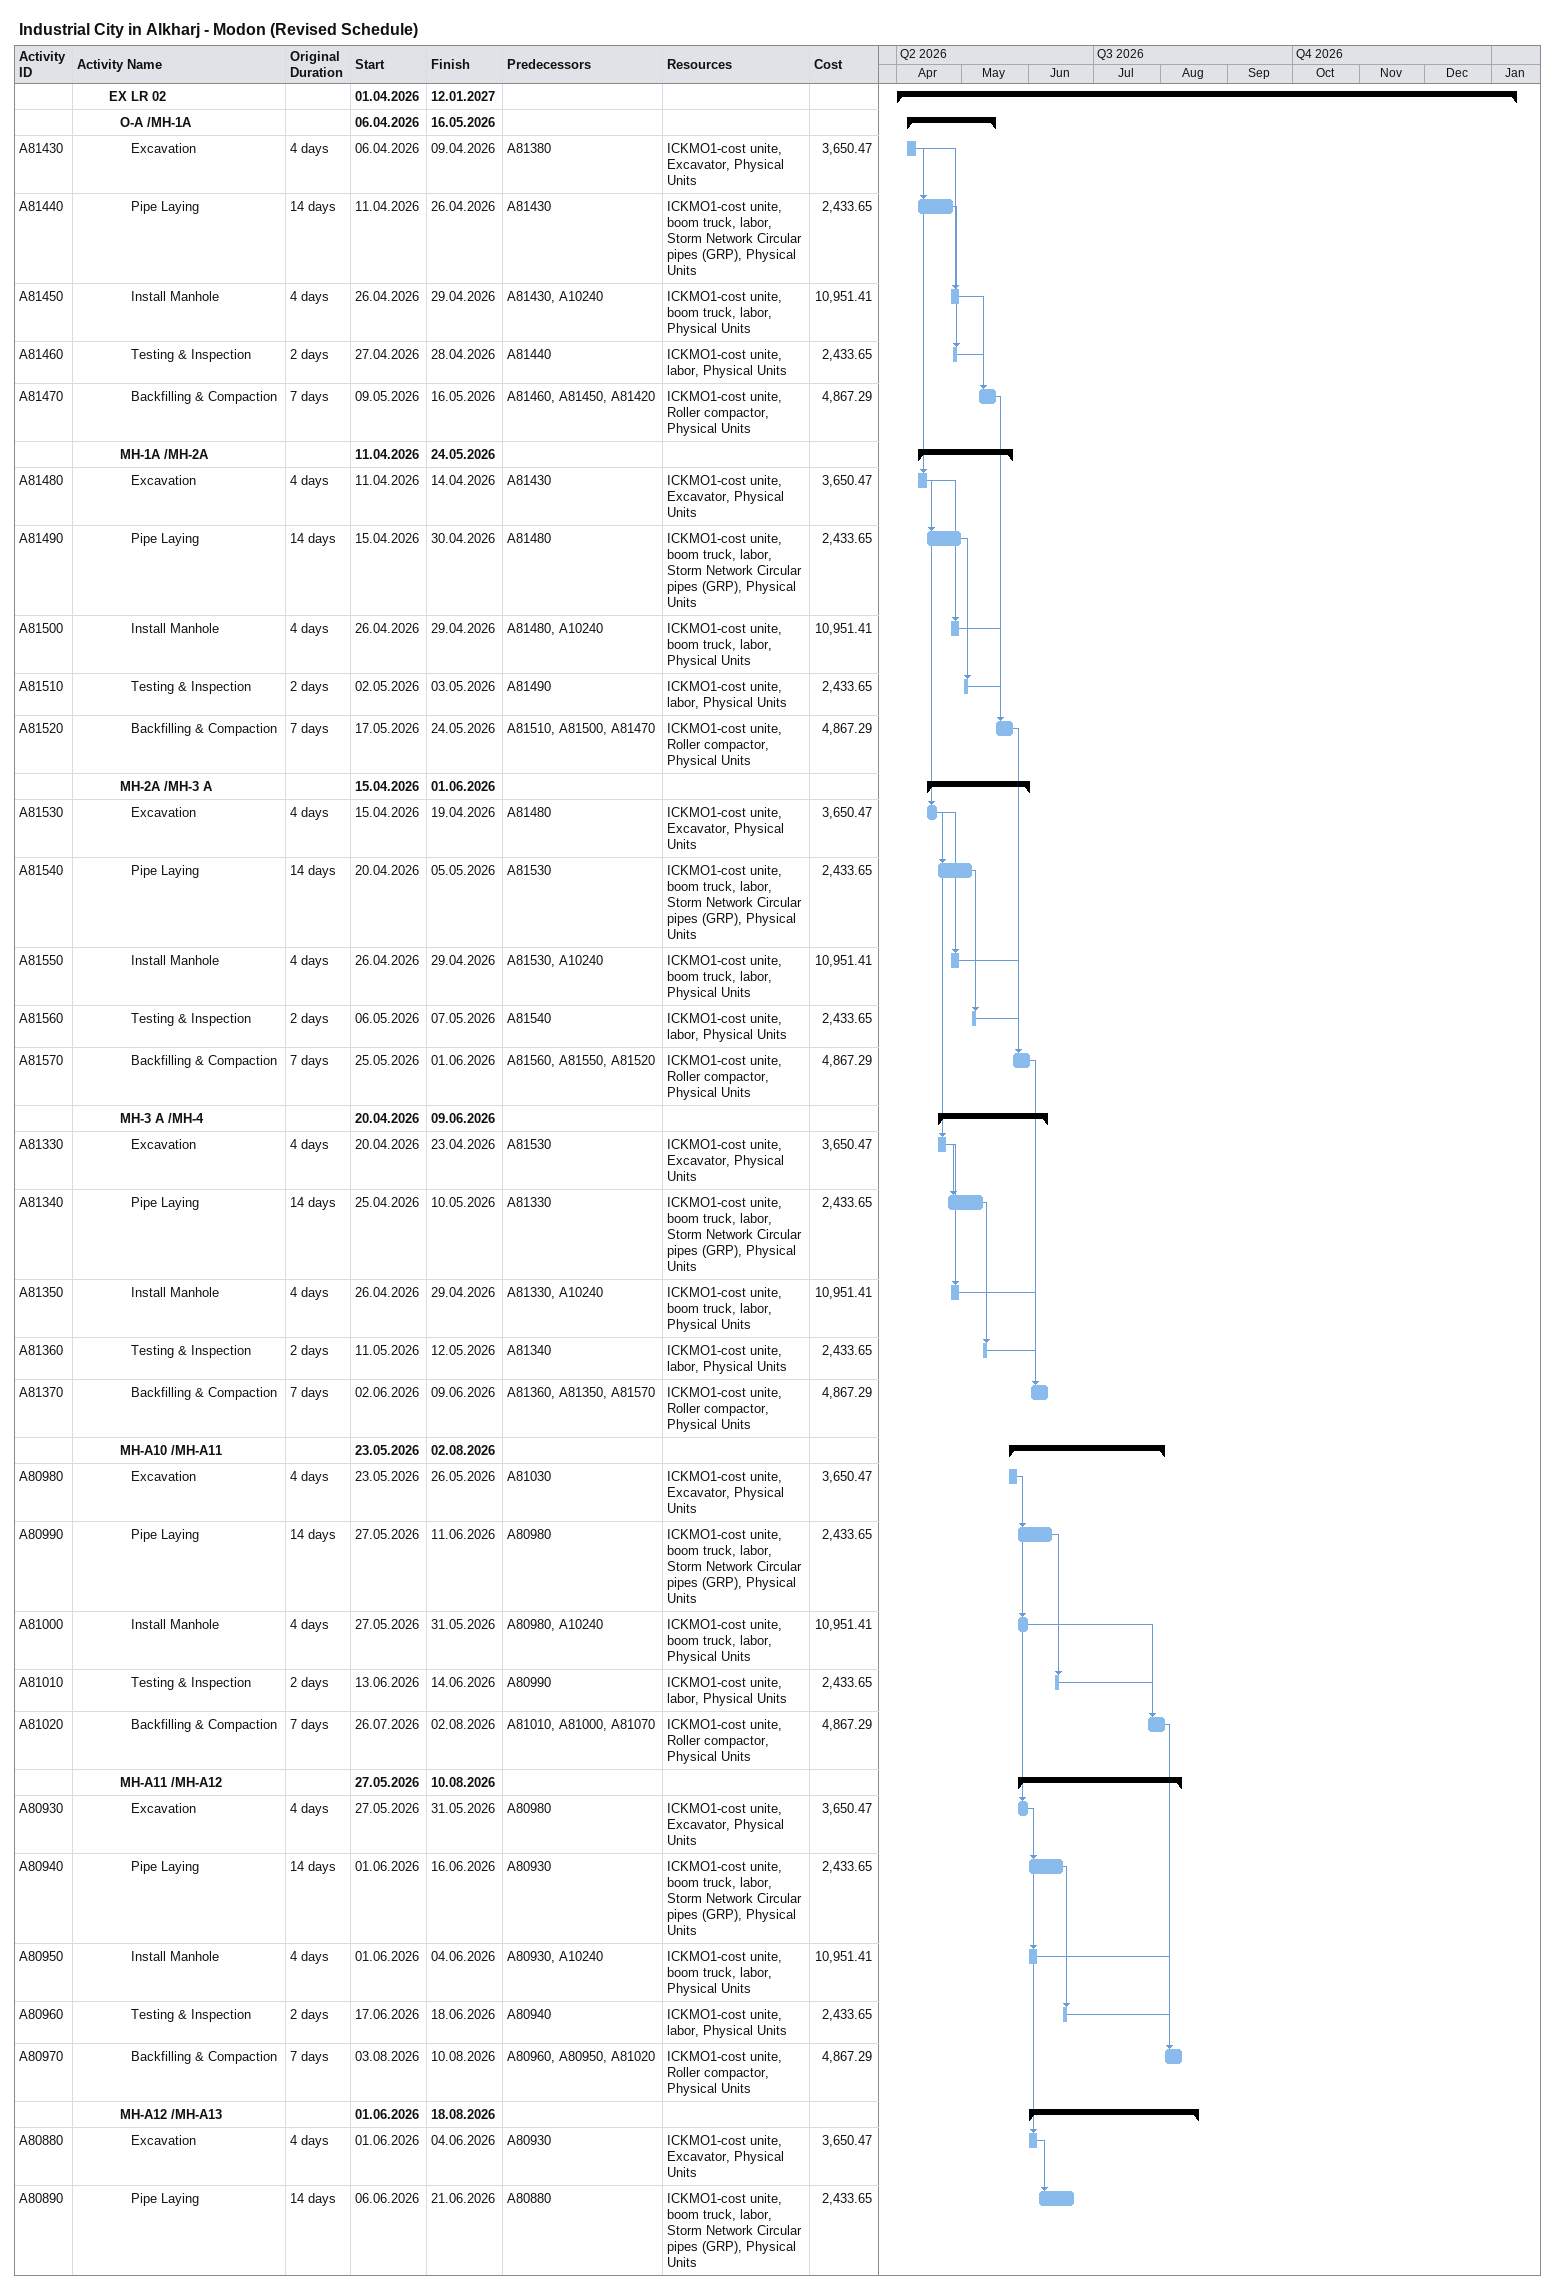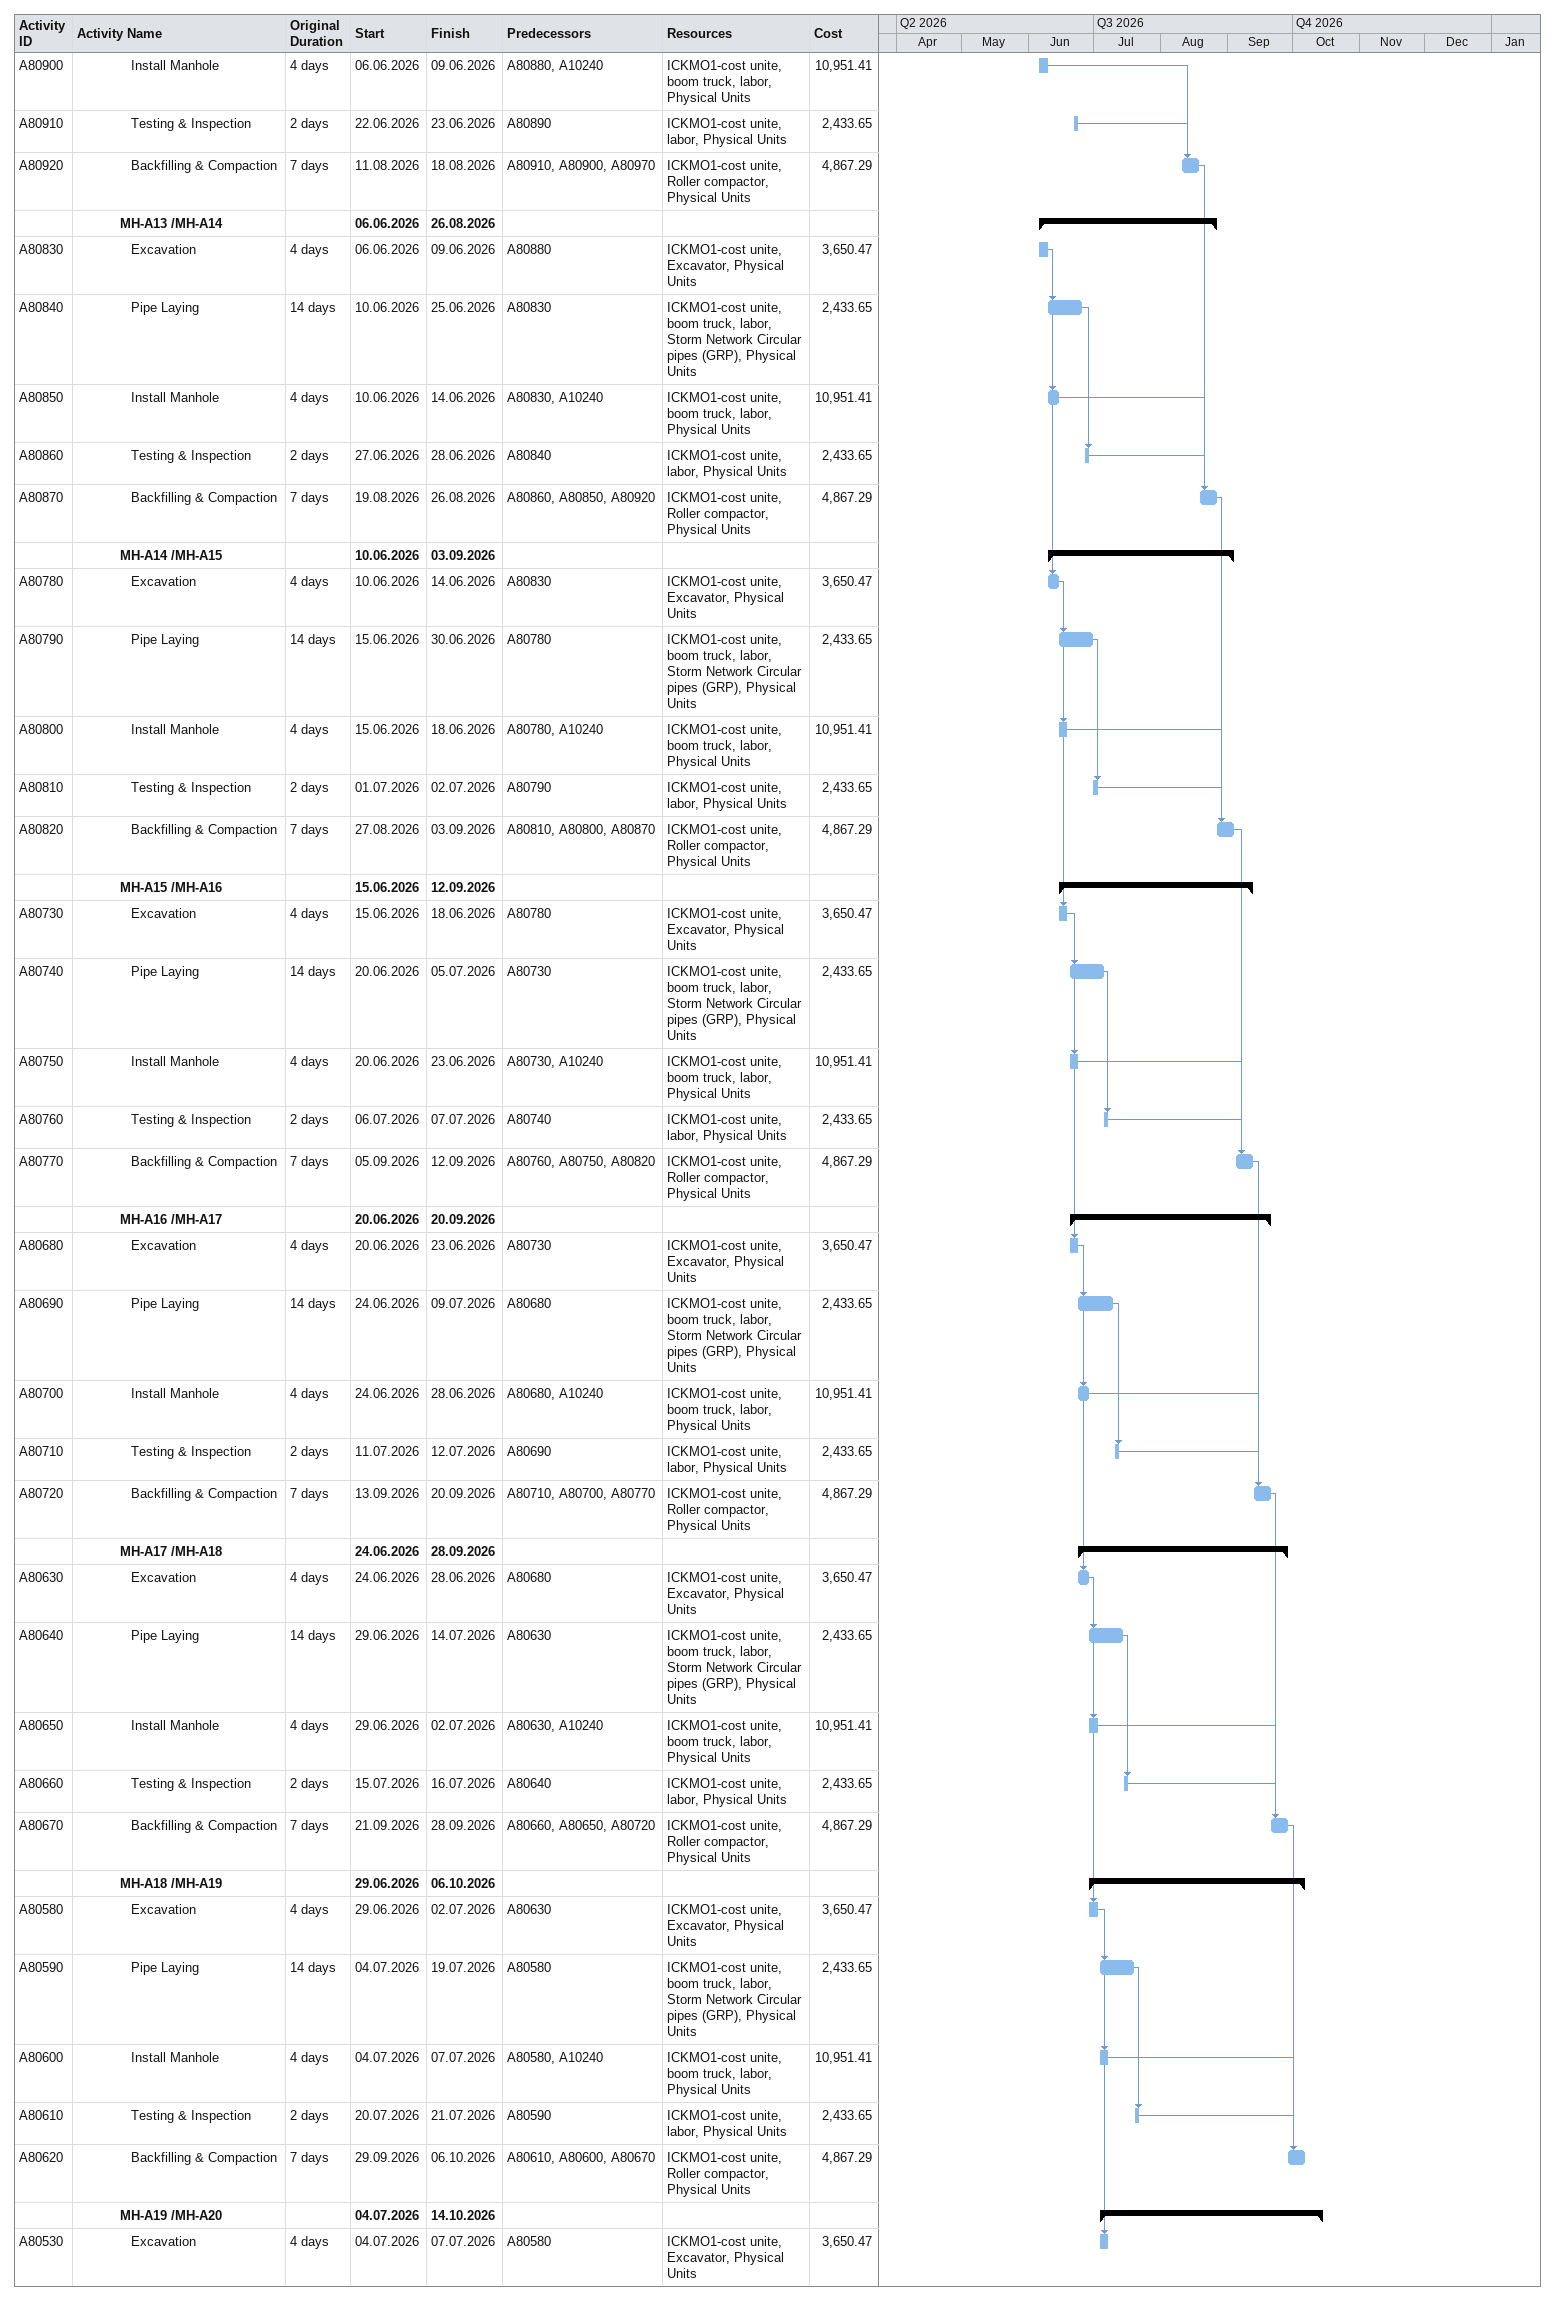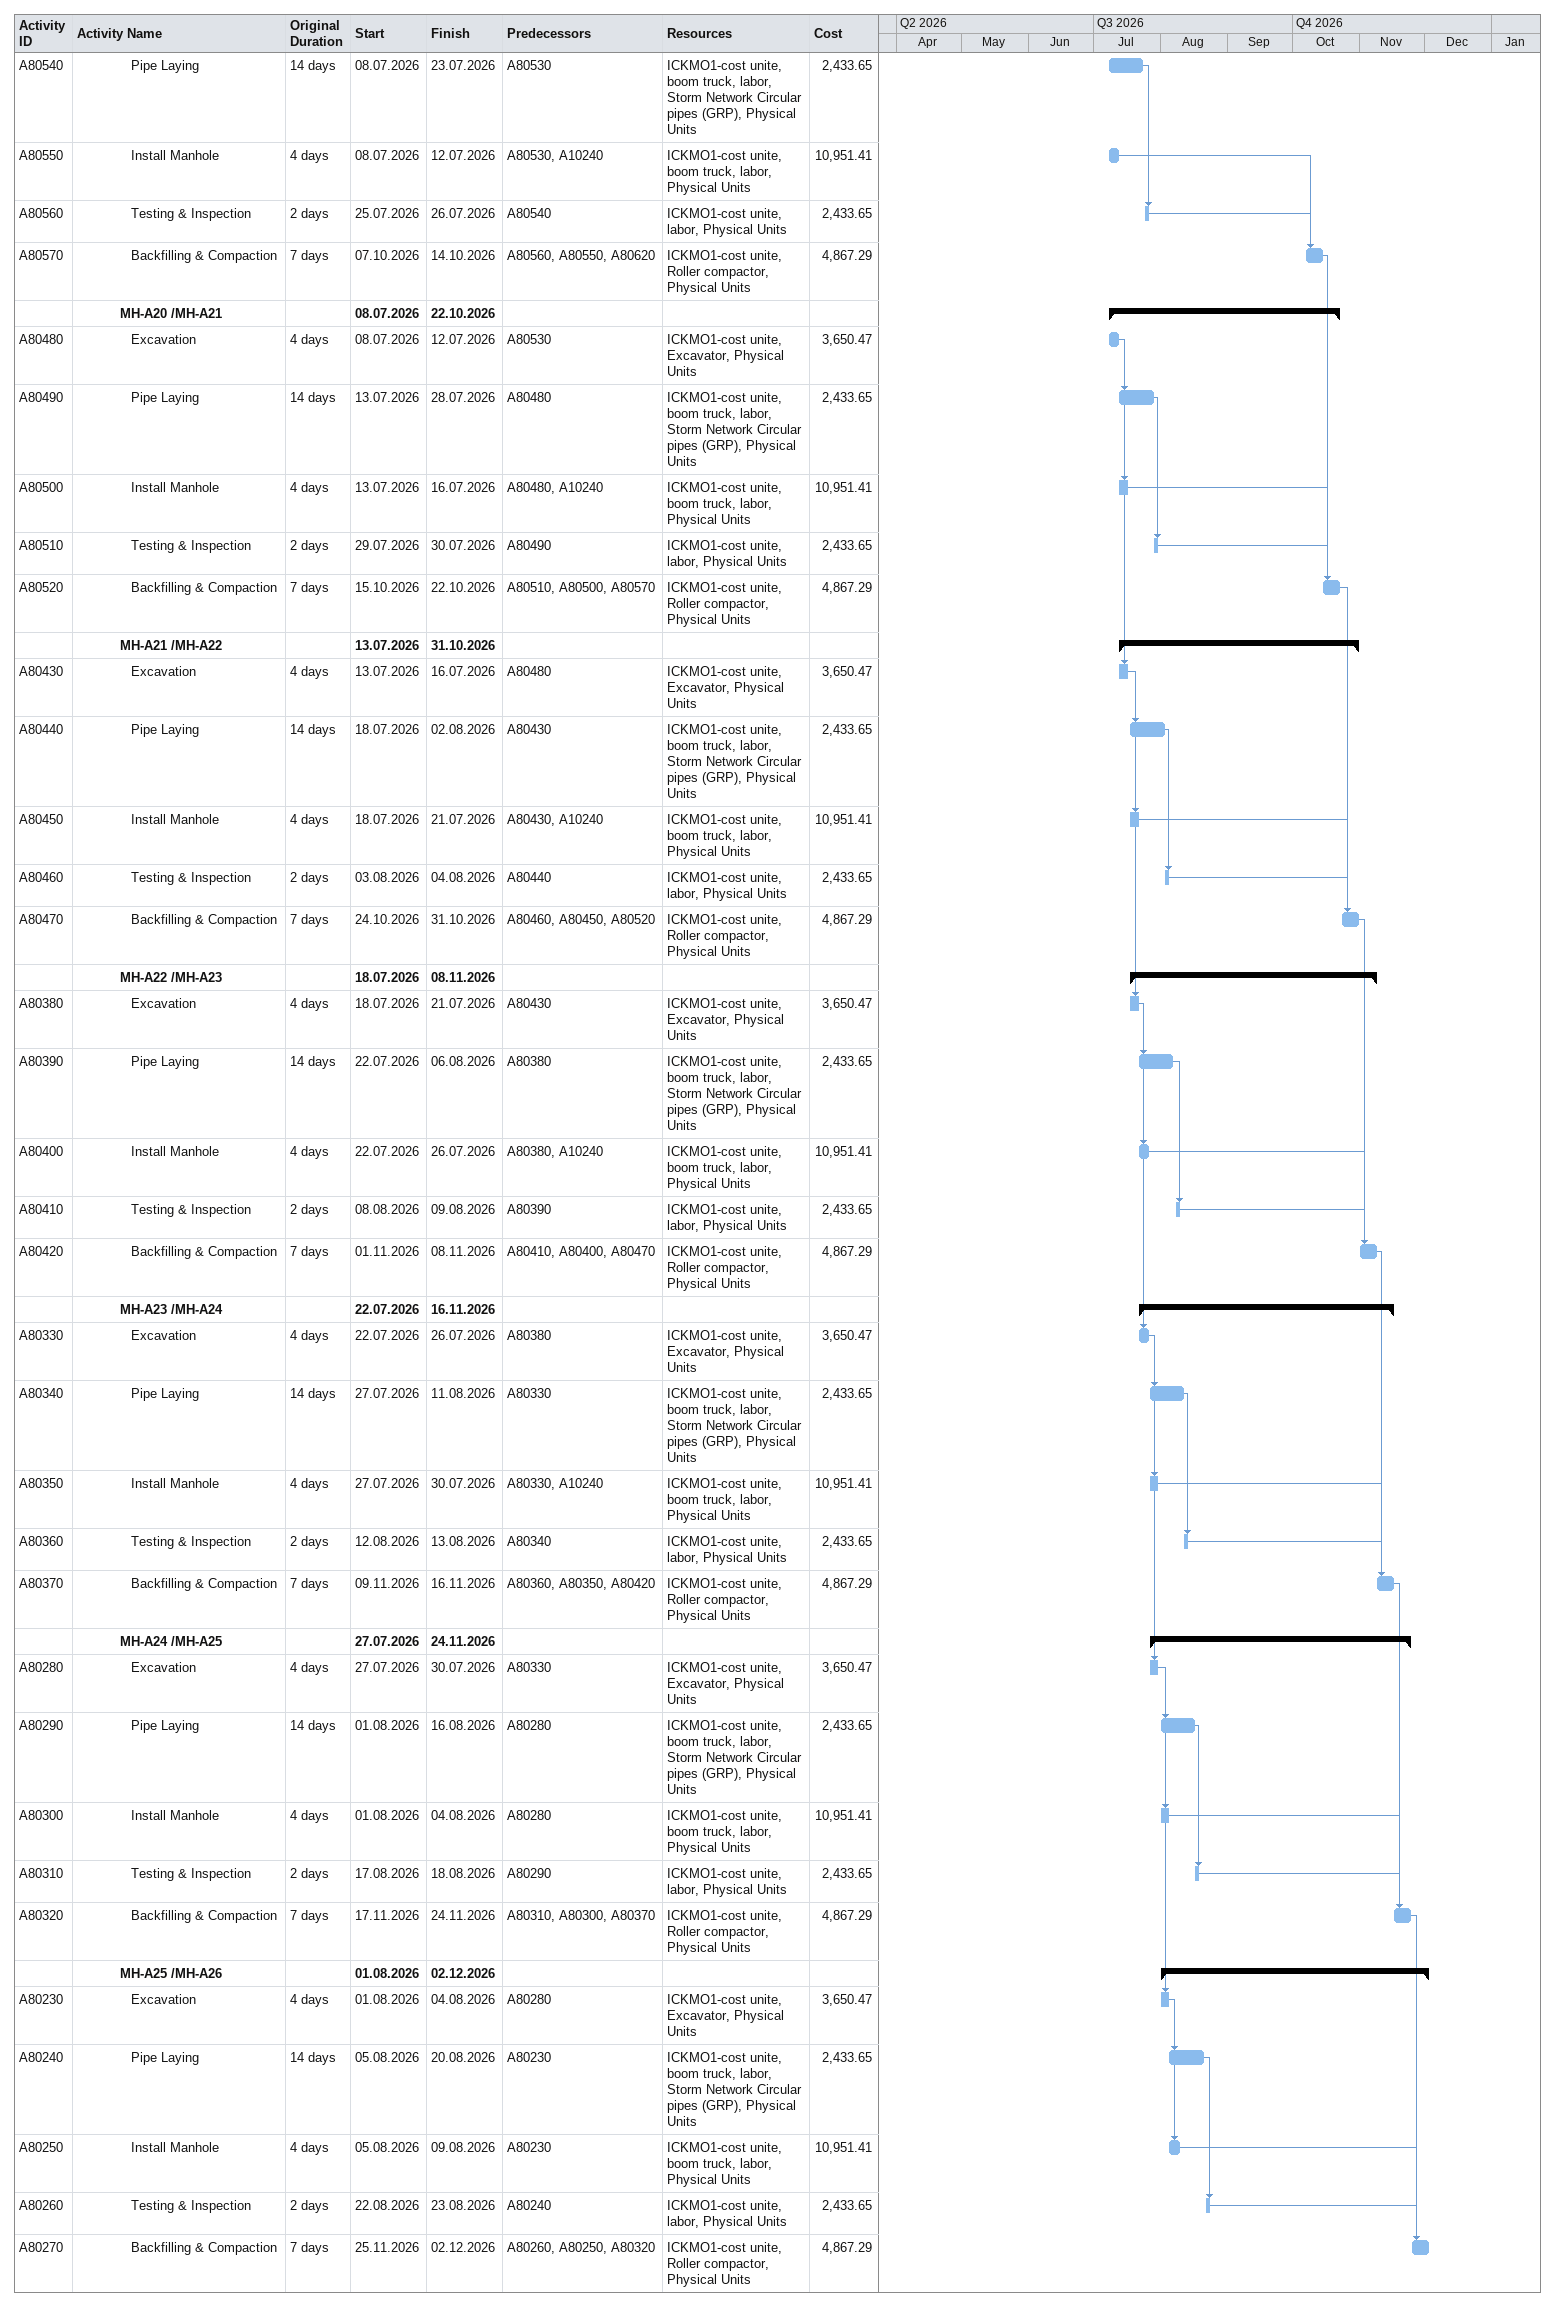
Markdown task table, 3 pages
Industrial City in Alkharj - Modon (Revised Schedule)

| ID | Level | Task | Original duration | Start | Finish | Predecessors | Resources | Cost |
|---|---|---|---|---|---|---|---|---|
|  | 4 | **EX LR 02** |  | 2026-04-01 | 2027-01-12 |  |  |  |
|  | 5 | **O-A /MH-1A** |  | 2026-04-06 | 2026-05-16 |  |  |  |
| A81430 | 6 | Excavation | 4d | 2026-04-06 | 2026-04-09 | A81380 | ICKMO1-cost unite, Excavator, Physical Units | 3650.47 |
| A81440 | 6 | Pipe Laying | 14d | 2026-04-11 | 2026-04-26 | A81430 | ICKMO1-cost unite, boom truck, labor, Storm Network Circular pipes (GRP), Physical Units | 2433.65 |
| A81450 | 6 | Install Manhole | 4d | 2026-04-26 | 2026-04-29 | A81430, A10240 | ICKMO1-cost unite, boom truck, labor, Physical Units | 10951.41 |
| A81460 | 6 | Testing & Inspection | 2d | 2026-04-27 | 2026-04-28 | A81440 | ICKMO1-cost unite, labor, Physical Units | 2433.65 |
| A81470 | 6 | Backfilling & Compaction | 7d | 2026-05-09 | 2026-05-16 | A81460, A81450, A81420 | ICKMO1-cost unite, Roller compactor, Physical Units | 4867.29 |
|  | 5 | **MH-1A /MH-2A** |  | 2026-04-11 | 2026-05-24 |  |  |  |
| A81480 | 6 | Excavation | 4d | 2026-04-11 | 2026-04-14 | A81430 | ICKMO1-cost unite, Excavator, Physical Units | 3650.47 |
| A81490 | 6 | Pipe Laying | 14d | 2026-04-15 | 2026-04-30 | A81480 | ICKMO1-cost unite, boom truck, labor, Storm Network Circular pipes (GRP), Physical Units | 2433.65 |
| A81500 | 6 | Install Manhole | 4d | 2026-04-26 | 2026-04-29 | A81480, A10240 | ICKMO1-cost unite, boom truck, labor, Physical Units | 10951.41 |
| A81510 | 6 | Testing & Inspection | 2d | 2026-05-02 | 2026-05-03 | A81490 | ICKMO1-cost unite, labor, Physical Units | 2433.65 |
| A81520 | 6 | Backfilling & Compaction | 7d | 2026-05-17 | 2026-05-24 | A81510, A81500, A81470 | ICKMO1-cost unite, Roller compactor, Physical Units | 4867.29 |
|  | 5 | **MH-2A /MH-3 A** |  | 2026-04-15 | 2026-06-01 |  |  |  |
| A81530 | 6 | Excavation | 4d | 2026-04-15 | 2026-04-19 | A81480 | ICKMO1-cost unite, Excavator, Physical Units | 3650.47 |
| A81540 | 6 | Pipe Laying | 14d | 2026-04-20 | 2026-05-05 | A81530 | ICKMO1-cost unite, boom truck, labor, Storm Network Circular pipes (GRP), Physical Units | 2433.65 |
| A81550 | 6 | Install Manhole | 4d | 2026-04-26 | 2026-04-29 | A81530, A10240 | ICKMO1-cost unite, boom truck, labor, Physical Units | 10951.41 |
| A81560 | 6 | Testing & Inspection | 2d | 2026-05-06 | 2026-05-07 | A81540 | ICKMO1-cost unite, labor, Physical Units | 2433.65 |
| A81570 | 6 | Backfilling & Compaction | 7d | 2026-05-25 | 2026-06-01 | A81560, A81550, A81520 | ICKMO1-cost unite, Roller compactor, Physical Units | 4867.29 |
|  | 5 | **MH-3 A /MH-4** |  | 2026-04-20 | 2026-06-09 |  |  |  |
| A81330 | 6 | Excavation | 4d | 2026-04-20 | 2026-04-23 | A81530 | ICKMO1-cost unite, Excavator, Physical Units | 3650.47 |
| A81340 | 6 | Pipe Laying | 14d | 2026-04-25 | 2026-05-10 | A81330 | ICKMO1-cost unite, boom truck, labor, Storm Network Circular pipes (GRP), Physical Units | 2433.65 |
| A81350 | 6 | Install Manhole | 4d | 2026-04-26 | 2026-04-29 | A81330, A10240 | ICKMO1-cost unite, boom truck, labor, Physical Units | 10951.41 |
| A81360 | 6 | Testing & Inspection | 2d | 2026-05-11 | 2026-05-12 | A81340 | ICKMO1-cost unite, labor, Physical Units | 2433.65 |
| A81370 | 6 | Backfilling & Compaction | 7d | 2026-06-02 | 2026-06-09 | A81360, A81350, A81570 | ICKMO1-cost unite, Roller compactor, Physical Units | 4867.29 |
|  | 5 | **MH-A10 /MH-A11** |  | 2026-05-23 | 2026-08-02 |  |  |  |
| A80980 | 6 | Excavation | 4d | 2026-05-23 | 2026-05-26 | A81030 | ICKMO1-cost unite, Excavator, Physical Units | 3650.47 |
| A80990 | 6 | Pipe Laying | 14d | 2026-05-27 | 2026-06-11 | A80980 | ICKMO1-cost unite, boom truck, labor, Storm Network Circular pipes (GRP), Physical Units | 2433.65 |
| A81000 | 6 | Install Manhole | 4d | 2026-05-27 | 2026-05-31 | A80980, A10240 | ICKMO1-cost unite, boom truck, labor, Physical Units | 10951.41 |
| A81010 | 6 | Testing & Inspection | 2d | 2026-06-13 | 2026-06-14 | A80990 | ICKMO1-cost unite, labor, Physical Units | 2433.65 |
| A81020 | 6 | Backfilling & Compaction | 7d | 2026-07-26 | 2026-08-02 | A81010, A81000, A81070 | ICKMO1-cost unite, Roller compactor, Physical Units | 4867.29 |
|  | 5 | **MH-A11 /MH-A12** |  | 2026-05-27 | 2026-08-10 |  |  |  |
| A80930 | 6 | Excavation | 4d | 2026-05-27 | 2026-05-31 | A80980 | ICKMO1-cost unite, Excavator, Physical Units | 3650.47 |
| A80940 | 6 | Pipe Laying | 14d | 2026-06-01 | 2026-06-16 | A80930 | ICKMO1-cost unite, boom truck, labor, Storm Network Circular pipes (GRP), Physical Units | 2433.65 |
| A80950 | 6 | Install Manhole | 4d | 2026-06-01 | 2026-06-04 | A80930, A10240 | ICKMO1-cost unite, boom truck, labor, Physical Units | 10951.41 |
| A80960 | 6 | Testing & Inspection | 2d | 2026-06-17 | 2026-06-18 | A80940 | ICKMO1-cost unite, labor, Physical Units | 2433.65 |
| A80970 | 6 | Backfilling & Compaction | 7d | 2026-08-03 | 2026-08-10 | A80960, A80950, A81020 | ICKMO1-cost unite, Roller compactor, Physical Units | 4867.29 |
|  | 5 | **MH-A12 /MH-A13** |  | 2026-06-01 | 2026-08-18 |  |  |  |
| A80880 | 6 | Excavation | 4d | 2026-06-01 | 2026-06-04 | A80930 | ICKMO1-cost unite, Excavator, Physical Units | 3650.47 |
| A80890 | 6 | Pipe Laying | 14d | 2026-06-06 | 2026-06-21 | A80880 | ICKMO1-cost unite, boom truck, labor, Storm Network Circular pipes (GRP), Physical Units | 2433.65 |
| A80900 | 6 | Install Manhole | 4d | 2026-06-06 | 2026-06-09 | A80880, A10240 | ICKMO1-cost unite, boom truck, labor, Physical Units | 10951.41 |
| A80910 | 6 | Testing & Inspection | 2d | 2026-06-22 | 2026-06-23 | A80890 | ICKMO1-cost unite, labor, Physical Units | 2433.65 |
| A80920 | 6 | Backfilling & Compaction | 7d | 2026-08-11 | 2026-08-18 | A80910, A80900, A80970 | ICKMO1-cost unite, Roller compactor, Physical Units | 4867.29 |
|  | 5 | **MH-A13 /MH-A14** |  | 2026-06-06 | 2026-08-26 |  |  |  |
| A80830 | 6 | Excavation | 4d | 2026-06-06 | 2026-06-09 | A80880 | ICKMO1-cost unite, Excavator, Physical Units | 3650.47 |
| A80840 | 6 | Pipe Laying | 14d | 2026-06-10 | 2026-06-25 | A80830 | ICKMO1-cost unite, boom truck, labor, Storm Network Circular pipes (GRP), Physical Units | 2433.65 |
| A80850 | 6 | Install Manhole | 4d | 2026-06-10 | 2026-06-14 | A80830, A10240 | ICKMO1-cost unite, boom truck, labor, Physical Units | 10951.41 |
| A80860 | 6 | Testing & Inspection | 2d | 2026-06-27 | 2026-06-28 | A80840 | ICKMO1-cost unite, labor, Physical Units | 2433.65 |
| A80870 | 6 | Backfilling & Compaction | 7d | 2026-08-19 | 2026-08-26 | A80860, A80850, A80920 | ICKMO1-cost unite, Roller compactor, Physical Units | 4867.29 |
|  | 5 | **MH-A14 /MH-A15** |  | 2026-06-10 | 2026-09-03 |  |  |  |
| A80780 | 6 | Excavation | 4d | 2026-06-10 | 2026-06-14 | A80830 | ICKMO1-cost unite, Excavator, Physical Units | 3650.47 |
| A80790 | 6 | Pipe Laying | 14d | 2026-06-15 | 2026-06-30 | A80780 | ICKMO1-cost unite, boom truck, labor, Storm Network Circular pipes (GRP), Physical Units | 2433.65 |
| A80800 | 6 | Install Manhole | 4d | 2026-06-15 | 2026-06-18 | A80780, A10240 | ICKMO1-cost unite, boom truck, labor, Physical Units | 10951.41 |
| A80810 | 6 | Testing & Inspection | 2d | 2026-07-01 | 2026-07-02 | A80790 | ICKMO1-cost unite, labor, Physical Units | 2433.65 |
| A80820 | 6 | Backfilling & Compaction | 7d | 2026-08-27 | 2026-09-03 | A80810, A80800, A80870 | ICKMO1-cost unite, Roller compactor, Physical Units | 4867.29 |
|  | 5 | **MH-A15 /MH-A16** |  | 2026-06-15 | 2026-09-12 |  |  |  |
| A80730 | 6 | Excavation | 4d | 2026-06-15 | 2026-06-18 | A80780 | ICKMO1-cost unite, Excavator, Physical Units | 3650.47 |
| A80740 | 6 | Pipe Laying | 14d | 2026-06-20 | 2026-07-05 | A80730 | ICKMO1-cost unite, boom truck, labor, Storm Network Circular pipes (GRP), Physical Units | 2433.65 |
| A80750 | 6 | Install Manhole | 4d | 2026-06-20 | 2026-06-23 | A80730, A10240 | ICKMO1-cost unite, boom truck, labor, Physical Units | 10951.41 |
| A80760 | 6 | Testing & Inspection | 2d | 2026-07-06 | 2026-07-07 | A80740 | ICKMO1-cost unite, labor, Physical Units | 2433.65 |
| A80770 | 6 | Backfilling & Compaction | 7d | 2026-09-05 | 2026-09-12 | A80760, A80750, A80820 | ICKMO1-cost unite, Roller compactor, Physical Units | 4867.29 |
|  | 5 | **MH-A16 /MH-A17** |  | 2026-06-20 | 2026-09-20 |  |  |  |
| A80680 | 6 | Excavation | 4d | 2026-06-20 | 2026-06-23 | A80730 | ICKMO1-cost unite, Excavator, Physical Units | 3650.47 |
| A80690 | 6 | Pipe Laying | 14d | 2026-06-24 | 2026-07-09 | A80680 | ICKMO1-cost unite, boom truck, labor, Storm Network Circular pipes (GRP), Physical Units | 2433.65 |
| A80700 | 6 | Install Manhole | 4d | 2026-06-24 | 2026-06-28 | A80680, A10240 | ICKMO1-cost unite, boom truck, labor, Physical Units | 10951.41 |
| A80710 | 6 | Testing & Inspection | 2d | 2026-07-11 | 2026-07-12 | A80690 | ICKMO1-cost unite, labor, Physical Units | 2433.65 |
| A80720 | 6 | Backfilling & Compaction | 7d | 2026-09-13 | 2026-09-20 | A80710, A80700, A80770 | ICKMO1-cost unite, Roller compactor, Physical Units | 4867.29 |
|  | 5 | **MH-A17 /MH-A18** |  | 2026-06-24 | 2026-09-28 |  |  |  |
| A80630 | 6 | Excavation | 4d | 2026-06-24 | 2026-06-28 | A80680 | ICKMO1-cost unite, Excavator, Physical Units | 3650.47 |
| A80640 | 6 | Pipe Laying | 14d | 2026-06-29 | 2026-07-14 | A80630 | ICKMO1-cost unite, boom truck, labor, Storm Network Circular pipes (GRP), Physical Units | 2433.65 |
| A80650 | 6 | Install Manhole | 4d | 2026-06-29 | 2026-07-02 | A80630, A10240 | ICKMO1-cost unite, boom truck, labor, Physical Units | 10951.41 |
| A80660 | 6 | Testing & Inspection | 2d | 2026-07-15 | 2026-07-16 | A80640 | ICKMO1-cost unite, labor, Physical Units | 2433.65 |
| A80670 | 6 | Backfilling & Compaction | 7d | 2026-09-21 | 2026-09-28 | A80660, A80650, A80720 | ICKMO1-cost unite, Roller compactor, Physical Units | 4867.29 |
|  | 5 | **MH-A18 /MH-A19** |  | 2026-06-29 | 2026-10-06 |  |  |  |
| A80580 | 6 | Excavation | 4d | 2026-06-29 | 2026-07-02 | A80630 | ICKMO1-cost unite, Excavator, Physical Units | 3650.47 |
| A80590 | 6 | Pipe Laying | 14d | 2026-07-04 | 2026-07-19 | A80580 | ICKMO1-cost unite, boom truck, labor, Storm Network Circular pipes (GRP), Physical Units | 2433.65 |
| A80600 | 6 | Install Manhole | 4d | 2026-07-04 | 2026-07-07 | A80580, A10240 | ICKMO1-cost unite, boom truck, labor, Physical Units | 10951.41 |
| A80610 | 6 | Testing & Inspection | 2d | 2026-07-20 | 2026-07-21 | A80590 | ICKMO1-cost unite, labor, Physical Units | 2433.65 |
| A80620 | 6 | Backfilling & Compaction | 7d | 2026-09-29 | 2026-10-06 | A80610, A80600, A80670 | ICKMO1-cost unite, Roller compactor, Physical Units | 4867.29 |
|  | 5 | **MH-A19 /MH-A20** |  | 2026-07-04 | 2026-10-14 |  |  |  |
| A80530 | 6 | Excavation | 4d | 2026-07-04 | 2026-07-07 | A80580 | ICKMO1-cost unite, Excavator, Physical Units | 3650.47 |
| A80540 | 6 | Pipe Laying | 14d | 2026-07-08 | 2026-07-23 | A80530 | ICKMO1-cost unite, boom truck, labor, Storm Network Circular pipes (GRP), Physical Units | 2433.65 |
| A80550 | 6 | Install Manhole | 4d | 2026-07-08 | 2026-07-12 | A80530, A10240 | ICKMO1-cost unite, boom truck, labor, Physical Units | 10951.41 |
| A80560 | 6 | Testing & Inspection | 2d | 2026-07-25 | 2026-07-26 | A80540 | ICKMO1-cost unite, labor, Physical Units | 2433.65 |
| A80570 | 6 | Backfilling & Compaction | 7d | 2026-10-07 | 2026-10-14 | A80560, A80550, A80620 | ICKMO1-cost unite, Roller compactor, Physical Units | 4867.29 |
|  | 5 | **MH-A20 /MH-A21** |  | 2026-07-08 | 2026-10-22 |  |  |  |
| A80480 | 6 | Excavation | 4d | 2026-07-08 | 2026-07-12 | A80530 | ICKMO1-cost unite, Excavator, Physical Units | 3650.47 |
| A80490 | 6 | Pipe Laying | 14d | 2026-07-13 | 2026-07-28 | A80480 | ICKMO1-cost unite, boom truck, labor, Storm Network Circular pipes (GRP), Physical Units | 2433.65 |
| A80500 | 6 | Install Manhole | 4d | 2026-07-13 | 2026-07-16 | A80480, A10240 | ICKMO1-cost unite, boom truck, labor, Physical Units | 10951.41 |
| A80510 | 6 | Testing & Inspection | 2d | 2026-07-29 | 2026-07-30 | A80490 | ICKMO1-cost unite, labor, Physical Units | 2433.65 |
| A80520 | 6 | Backfilling & Compaction | 7d | 2026-10-15 | 2026-10-22 | A80510, A80500, A80570 | ICKMO1-cost unite, Roller compactor, Physical Units | 4867.29 |
|  | 5 | **MH-A21 /MH-A22** |  | 2026-07-13 | 2026-10-31 |  |  |  |
| A80430 | 6 | Excavation | 4d | 2026-07-13 | 2026-07-16 | A80480 | ICKMO1-cost unite, Excavator, Physical Units | 3650.47 |
| A80440 | 6 | Pipe Laying | 14d | 2026-07-18 | 2026-08-02 | A80430 | ICKMO1-cost unite, boom truck, labor, Storm Network Circular pipes (GRP), Physical Units | 2433.65 |
| A80450 | 6 | Install Manhole | 4d | 2026-07-18 | 2026-07-21 | A80430, A10240 | ICKMO1-cost unite, boom truck, labor, Physical Units | 10951.41 |
| A80460 | 6 | Testing & Inspection | 2d | 2026-08-03 | 2026-08-04 | A80440 | ICKMO1-cost unite, labor, Physical Units | 2433.65 |
| A80470 | 6 | Backfilling & Compaction | 7d | 2026-10-24 | 2026-10-31 | A80460, A80450, A80520 | ICKMO1-cost unite, Roller compactor, Physical Units | 4867.29 |
|  | 5 | **MH-A22 /MH-A23** |  | 2026-07-18 | 2026-11-08 |  |  |  |
| A80380 | 6 | Excavation | 4d | 2026-07-18 | 2026-07-21 | A80430 | ICKMO1-cost unite, Excavator, Physical Units | 3650.47 |
| A80390 | 6 | Pipe Laying | 14d | 2026-07-22 | 2026-08-06 | A80380 | ICKMO1-cost unite, boom truck, labor, Storm Network Circular pipes (GRP), Physical Units | 2433.65 |
| A80400 | 6 | Install Manhole | 4d | 2026-07-22 | 2026-07-26 | A80380, A10240 | ICKMO1-cost unite, boom truck, labor, Physical Units | 10951.41 |
| A80410 | 6 | Testing & Inspection | 2d | 2026-08-08 | 2026-08-09 | A80390 | ICKMO1-cost unite, labor, Physical Units | 2433.65 |
| A80420 | 6 | Backfilling & Compaction | 7d | 2026-11-01 | 2026-11-08 | A80410, A80400, A80470 | ICKMO1-cost unite, Roller compactor, Physical Units | 4867.29 |
|  | 5 | **MH-A23 /MH-A24** |  | 2026-07-22 | 2026-11-16 |  |  |  |
| A80330 | 6 | Excavation | 4d | 2026-07-22 | 2026-07-26 | A80380 | ICKMO1-cost unite, Excavator, Physical Units | 3650.47 |
| A80340 | 6 | Pipe Laying | 14d | 2026-07-27 | 2026-08-11 | A80330 | ICKMO1-cost unite, boom truck, labor, Storm Network Circular pipes (GRP), Physical Units | 2433.65 |
| A80350 | 6 | Install Manhole | 4d | 2026-07-27 | 2026-07-30 | A80330, A10240 | ICKMO1-cost unite, boom truck, labor, Physical Units | 10951.41 |
| A80360 | 6 | Testing & Inspection | 2d | 2026-08-12 | 2026-08-13 | A80340 | ICKMO1-cost unite, labor, Physical Units | 2433.65 |
| A80370 | 6 | Backfilling & Compaction | 7d | 2026-11-09 | 2026-11-16 | A80360, A80350, A80420 | ICKMO1-cost unite, Roller compactor, Physical Units | 4867.29 |
|  | 5 | **MH-A24 /MH-A25** |  | 2026-07-27 | 2026-11-24 |  |  |  |
| A80280 | 6 | Excavation | 4d | 2026-07-27 | 2026-07-30 | A80330 | ICKMO1-cost unite, Excavator, Physical Units | 3650.47 |
| A80290 | 6 | Pipe Laying | 14d | 2026-08-01 | 2026-08-16 | A80280 | ICKMO1-cost unite, boom truck, labor, Storm Network Circular pipes (GRP), Physical Units | 2433.65 |
| A80300 | 6 | Install Manhole | 4d | 2026-08-01 | 2026-08-04 | A80280 | ICKMO1-cost unite, boom truck, labor, Physical Units | 10951.41 |
| A80310 | 6 | Testing & Inspection | 2d | 2026-08-17 | 2026-08-18 | A80290 | ICKMO1-cost unite, labor, Physical Units | 2433.65 |
| A80320 | 6 | Backfilling & Compaction | 7d | 2026-11-17 | 2026-11-24 | A80310, A80300, A80370 | ICKMO1-cost unite, Roller compactor, Physical Units | 4867.29 |
|  | 5 | **MH-A25 /MH-A26** |  | 2026-08-01 | 2026-12-02 |  |  |  |
| A80230 | 6 | Excavation | 4d | 2026-08-01 | 2026-08-04 | A80280 | ICKMO1-cost unite, Excavator, Physical Units | 3650.47 |
| A80240 | 6 | Pipe Laying | 14d | 2026-08-05 | 2026-08-20 | A80230 | ICKMO1-cost unite, boom truck, labor, Storm Network Circular pipes (GRP), Physical Units | 2433.65 |
| A80250 | 6 | Install Manhole | 4d | 2026-08-05 | 2026-08-09 | A80230 | ICKMO1-cost unite, boom truck, labor, Physical Units | 10951.41 |
| A80260 | 6 | Testing & Inspection | 2d | 2026-08-22 | 2026-08-23 | A80240 | ICKMO1-cost unite, labor, Physical Units | 2433.65 |
| A80270 | 6 | Backfilling & Compaction | 7d | 2026-11-25 | 2026-12-02 | A80260, A80250, A80320 | ICKMO1-cost unite, Roller compactor, Physical Units | 4867.29 |
